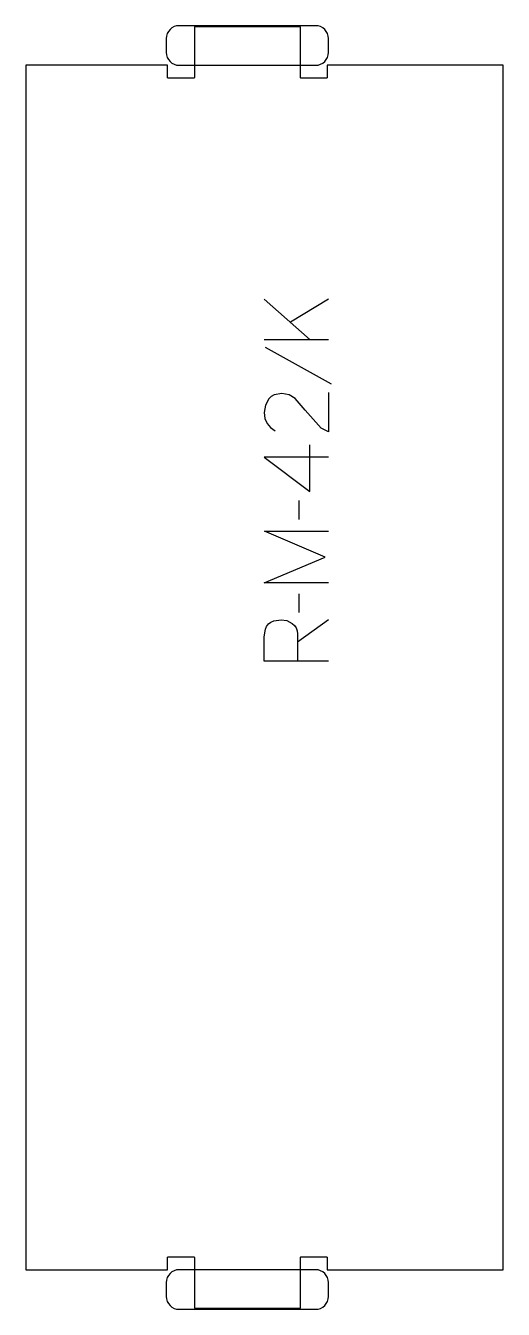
# Model space of a CAD drawing. Header units: millimetres. Extents: x -111 to 112, y -300 to 300.
import ezdxf

# ---------------------------------------------------------------- set-up
doc = ezdxf.new("R2010")
doc.units = ezdxf.units.MM
for name, color, linetype, true_color in [('1_ANYTOOL_1MMDEEP_LABELS_S', 2, 'Continuous', 0xffff00), ('4_ANYTOOL_CUTTHROUGH_OUTSI', 5, 'Continuous', 0x0000ff), ('5_ANYTOOL_HALF_MILL_9MM_IN', 3, 'Continuous', 0x00ff00)]:
    doc.layers.add(name, color=color, linetype=linetype, true_color=true_color)

msp = doc.modelspace()

# ---------------------------------------------------------------- linework, layer by layer
at = {"layer": '1_ANYTOOL_1MMDEEP_LABELS_S'}
for p, q in [((21.39, 153.09), (0, 172.03)), ((30, 172.03), (12.17, 161.23)), ((30, 153.09), (0, 153.09)), ((0.47, 149.66), (31.24, 132.47)), ((21.34, 82.24), (21.34, 104.01)), ((16.11, 77.96), (16.2, 69.17)), ((16.11, 34.46), (16.2, 25.67)), ((15.56, 12), (30.04, 22.46))]:
    msp.add_line(p, q, dxfattribs=at)
for points in [[(29.96, 128.44), (29.91, 110.14), (26.54, 111.71), (19.07, 120.17), (14.36, 125.61), (11.58, 127.38), (8.23, 127.97), (4.68, 127.34), (3.27, 126.55), (2.1, 125.44), (0.53, 122.58), (0, 119.06), (0.32, 116.31), (1.28, 113.98), (2.87, 112.07), (5.1, 110.57)], [(30, 98.23), (-0.04, 98.27), (21.34, 82.24)], [(30, 39.6), (0, 39.6), (28.37, 51.6), (0.13, 63.6), (30, 63.6)], [(30, 3), (0, 3), (0, 14.36), (0.49, 17.84), (1.1, 19.21), (1.96, 20.34), (3.06, 21.21), (4.41, 21.83), (7.84, 22.33), (10.55, 21.88), (13.03, 20.53), (14.07, 19.57), (14.82, 18.46), (15.29, 17.19), (15.47, 15.77), (15.56, 14.01), (15.56, 12), (15.56, 3.04)]]:
    msp.add_lwpolyline(points, dxfattribs=at)
at = {"layer": '4_ANYTOOL_CUTTHROUGH_OUTSI'}
msp.add_lwpolyline([(-111.45, 281.25), (-111.45, -281.25), (-45.16, -281.25), (-45.16, -275.5, -0.414214), (-44.91, -275.25), (-32.91, -275.25, -0.414214), (-32.66, -275.5), (-32.66, -299.25), (16.84, -299.25), (16.84, -275.5, -0.414214), (17.09, -275.25), (29.09, -275.25, -0.414214), (29.34, -275.5), (29.34, -281.25), (111.63, -281.25), (111.63, 281.25), (29.34, 281.25), (29.34, 275.5, -0.414214), (29.09, 275.25), (17.09, 275.25, -0.414214), (16.84, 275.5), (16.84, 299.25), (-32.66, 299.25), (-32.66, 275.5, -0.414214), (-32.91, 275.25), (-44.91, 275.25, -0.414214), (-45.16, 275.5), (-45.16, 281.25)], format="xyb", close=True, dxfattribs=at)
at = {"layer": '5_ANYTOOL_HALF_MILL_9MM_IN'}
for points in [[(-39.78, 299.75, 0.414214), (-45.78, 293.75), (-45.78, 287.25, 0.414214), (-39.78, 281.25), (23.97, 281.25, 0.414214), (29.97, 287.25), (29.97, 293.75, 0.414214), (23.97, 299.75)], [(-39.78, -281.25, 0.414214), (-45.78, -287.25), (-45.78, -293.75, 0.414214), (-39.78, -299.75), (23.97, -299.75, 0.414214), (29.97, -293.75), (29.97, -287.25, 0.414214), (23.97, -281.25)]]:
    msp.add_lwpolyline(points, format="xyb", close=True, dxfattribs=at)

doc.saveas('drawing.dxf')
